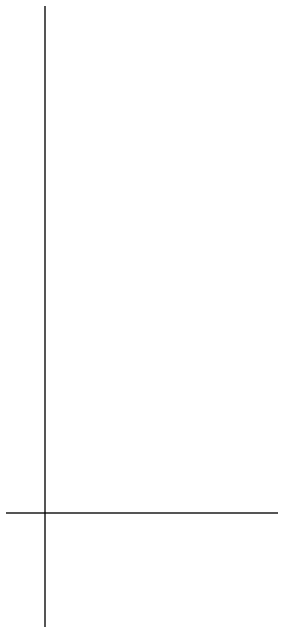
# Model space of a CAD drawing. Extents: x 296441 to 853063, y 459050 to 1117990.
# Drawn here: x 626814 to 627088, y 579707 to 580357 of the extents above; entities that cross this region are included whole.
import ezdxf

# ---------------------------------------------------------------- set-up
doc = ezdxf.new("R2010")
doc.units = 0
doc.header["$LTSCALE"] = 1000
doc.linetypes.add('14-GRID$0$CENTER2', pattern=[28.575, 19.05, -3.175, 3.175, -3.175])
for name, color, linetype in [('14-GRID$0$G-GRID', 9, '14-GRID$0$CENTER2'), ('E2-E3-FL03$0$A-WALL', 1, 'Continuous'), ('E_OTHER', 7, 'Continuous')]:
    doc.layers.add(name, color=color, linetype=linetype)
doc.styles.add('E2-E3-FL03$0$E1-FL03$0$Standard', font='')
doc.styles.get('E2-E3-FL03$0$E1-FL03$0$Standard').set_extended_font_data('SimSun')

# ---------------------------------------------------------------- blocks, each defined once
blk = doc.blocks.new('555Y')
at = {"layer": 'E2-E3-FL03$0$A-WALL'}
blk.add_lwpolyline([(664433.88, 98643.43), (664608.88, 98643.43), (664608.88, 98523.43), (664553.88, 98523.43), (664553.88, 97803.43)], dxfattribs=at)
at = {"style": 'E2-E3-FL03$0$E1-FL03$0$Standard', "text_generation_flag": 4, "flags": 9}
for tag in ['XSIZE', 'YSIZE']:
    blk.add_attdef(tag, (662673.88, 95823.43, -0.03), '', height=0.5, rotation=90, dxfattribs=at)

msp = doc.modelspace()

# ---------------------------------------------------------------- linework, layer by layer
at = {"layer": '14-GRID$0$G-GRID', "color": 8, "ltscale": 0.1}
msp.add_line((674432.54, 579827.23), (595151.01, 579827.23), dxfattribs=at)

# ---------------------------------------------------------------- block references
at = {"layer": 'E_OTHER'}
msp.add_blockref('555Y', (-37705.4, 481903.8), dxfattribs=at)

doc.saveas('drawing.dxf')
